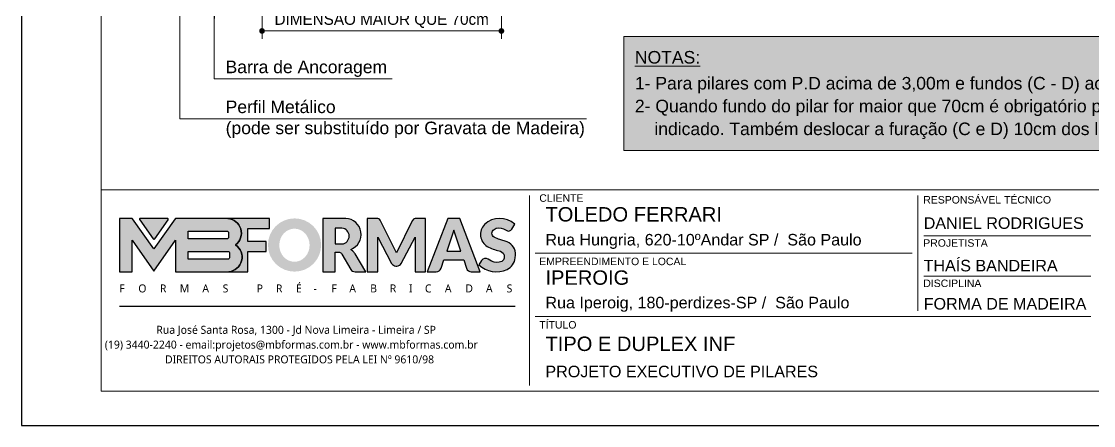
# Model space of a CAD drawing. Extents: x -23436 to 4767, y -3862 to 10024.
# Drawn here: x -20676 to -19736, y 6382 to 6737 of the extents above; entities that cross this region are included whole.
import ezdxf

# ---------------------------------------------------------------- set-up
doc = ezdxf.new("R2010")
doc.units = 0
doc.header["$PDMODE"] = 2
doc.header["$PDSIZE"] = 10
doc.layers.get('0').update_dxf_attribs({"lineweight": 13})
doc.layers.get('Defpoints').update_dxf_attribs({"lineweight": 13})
for name, color, linetype, lineweight in [('Carimbo', 7, 'Continuous', 13), ('Demarcação 2', 254, 'Continuous', 9), ('FOLHA MB', 7, 'Continuous', 13)]:
    doc.layers.add(name, color=color, linetype=linetype, lineweight=lineweight)
doc.layers.add('Laje_Perimetro', color=7, linetype='Continuous', plot=False)
doc.layers.add('MB Logo', color=254, linetype='Continuous')
doc.styles.add('ARIAL', font='arial.ttf', dxfattribs={"oblique": 15, "height": 25})
doc.styles.add('MB_C01', font='arial.ttf', dxfattribs={"height": 1.3})
doc.styles.add('MB_C02', font='arial.ttf', dxfattribs={"height": 2})
doc.styles.add('MB_C03', font='arial.ttf', dxfattribs={"height": 2.5})
doc.styles.add('MtXpl_Lucida_Sans_Un', font='l_10646.ttf')
doc.dimstyles.new('3x', dxfattribs={"dimtxt": 10, "dimasz": 5, "dimexe": 7, "dimexo": 5, "dimgap": 4, "dimtad": 1, "dimdec": 1, "dimlfac": 0.333333, "dimdsep": 46, "dimtxsty": 'Standard', "dimblk": 'DOT', "dimcen": 0.09, "dimclrd": 1, "dimclre": 1, "dimclrt": 2, "dimadec": 0, "dimazin": 2, "dimtfac": 1, "dimtdec": 1, "dimtmove": 0, "dimatfit": 3, "dimldrblk": 'DOT', "dimfxl": 0, "dimtolj": 1, "dimtzin": 0, "dimlwd": 9, "dimlwe": 9, "dimarcsym": 0})

# ---------------------------------------------------------------- blocks, each defined once
blk = doc.blocks.new('MB-NOVO')
at = {"layer": 'MB Logo', "linetype": 'Continuous'}
h = blk.add_hatch(color=256, dxfattribs=at)
h.dxf.hatch_style = 1
h.set_gradient(color1=(242, 132, 69), color2=(247, 180, 141), rotation=90, tint=1)
h.paths.add_polyline_path([(-18529.6, 10980.8), (-18475.7, 10980.8, 0.706757), (-18468.7, 11008, 0.681802), (-18476.7, 11034.9), (-18529.4, 11034.9, 0.243712), (-18530.2, 11034.5), (-18551.7, 11003.9), (-18573.3, 11034.5, 0.243712), (-18574.1, 11034.9), (-18586.5, 11034.9), (-18586.5, 10980.8), (-18573.9, 10980.8), (-18573.9, 11012.9), (-18551.7, 10981.5), (-18529.6, 11012.9)])
h.paths.add_polyline_path([(-18516.8, 11014.1), (-18516.8, 11022), (-18477.8, 11022, -0.414214), (-18475.8, 11020), (-18475.8, 11016.1, -0.414214), (-18477.8, 11014.1)], flags=16)
h.paths.add_polyline_path([(-18516.8, 11001.4), (-18476.8, 11001.4, -0.414214), (-18474.8, 10999.4), (-18474.8, 10995.5, -0.414214), (-18476.8, 10993.5), (-18516.8, 10993.5)], flags=16)
at = {"layer": 'MB Logo', "true_color": 0x262626}
h = blk.add_hatch(color=250, dxfattribs=at)
h.dxf.hatch_style = 1
h.paths.add_polyline_path([(-18537.3, 11033.3, 0.60809), (-18538.1, 11034.9), (-18565.3, 11034.9, 0.60809), (-18566.1, 11033.3), (-18552.5, 11014, 0.518202), (-18550.9, 11014)])
h = blk.add_hatch(color=250, dxfattribs=at)
h.dxf.hatch_style = 1
h.paths.add_polyline_path([(-18456.2, 11011.3), (-18456.2, 11024.6), (-18434.2, 11024.6), (-18434.2, 11034.9), (-18476.7, 11034.9, -0.681802), (-18468.7, 11008, -0.706757), (-18475.7, 10980.8), (-18456.2, 10980.8), (-18456.2, 11001.4), (-18437.8, 11001.4), (-18437.8, 11011.3)])
h = blk.add_hatch(color=250, dxfattribs=at)
h.dxf.hatch_style = 1
h.paths.add_polyline_path([(-18435.9, 11007.9, 1), (-18381.9, 11007.9, 1)])
edge = h.paths.add_edge_path(flags=16)
edge.add_ellipse((-18409, 11007.7), major_axis=(0, 16.8), ratio=0.916255, start_angle=0, end_angle=360)
h = blk.add_hatch(color=250, dxfattribs=at)
h.dxf.hatch_style = 1
h.paths.add_polyline_path([(-18357, 11034.9), (-18380.2, 11034.9), (-18380.2, 10980.8), (-18367.6, 10980.8), (-18367.6, 11000.7), (-18363.4, 11000.7, -0.195765), (-18360.9, 10998.9), (-18351.8, 10983.2, 0.261385), (-18347.5, 10980.8), (-18336.4, 10980.8), (-18347.5, 10999, 0.082429), (-18349.6, 11001.5), (-18351.9, 11003.4, 0.81838)])
h.paths.add_polyline_path([(-18360.8, 11009), (-18367.6, 11009), (-18367.6, 11025), (-18360.8, 11025, -0.92578)], flags=16)
h = blk.add_hatch(color=250, dxfattribs=at)
h.dxf.hatch_style = 1
h.paths.add_polyline_path([(-18286.6, 11015.9), (-18286.6, 10980.8), (-18275.8, 10980.8), (-18275.8, 11034.9), (-18286.6, 11034.9, 0.216647), (-18289.4, 11032.4), (-18305.5, 10999.8), (-18321.6, 11032.7, 0.199908), (-18324.3, 11034.9), (-18335.2, 11034.9), (-18335.2, 10980.8), (-18324.3, 10980.8), (-18324.3, 11015.9), (-18310.4, 10989.3, 0.279644), (-18306, 10986.6, 0.340986), (-18300.5, 10989.3)])
h = blk.add_hatch(color=250, dxfattribs=at)
h.dxf.hatch_style = 1
h.paths.add_polyline_path([(-18274.4, 10980.8), (-18265, 10980.8, 0.322517), (-18260.2, 10984.3), (-18257.3, 10993), (-18237.2, 10993), (-18234.3, 10984.3, 0.322517), (-18229.5, 10980.8), (-18220.3, 10980.8), (-18241.2, 11034.9), (-18253.4, 11034.9)])
h.paths.add_polyline_path([(-18254.4, 11001.6), (-18247.3, 11023), (-18240.1, 11001.6)], flags=16)
h = blk.add_hatch(color=250, dxfattribs=at)
h.dxf.hatch_style = 1
h.paths.add_polyline_path([(-18206, 11024, -0.247671), (-18196.9, 11024.3), (-18193.5, 11022.5, 0.40799), (-18188.2, 11024.1), (-18185.4, 11029.1, 0.392837), (-18216.2, 11028.7, 0.467779), (-18213.3, 11006.3, 0.077523), (-18201.2, 11002.1, -0.214206), (-18196.1, 10997.9, -0.284295), (-18198.2, 10991.4, -0.26924), (-18208.8, 10991.6), (-18212.2, 10993.6, 0.407727), (-18219, 10992.1), (-18221.8, 10987.7, 0.296878), (-18193.2, 10983.1, 0.272251), (-18184.9, 10995.3), (-18184.6, 10997.9, 0.348906), (-18193.7, 11011.2), (-18200.4, 11013.5, -0.045018), (-18205.8, 11015.7, -0.618284)])
at = {"layer": 'MB Logo', "linetype": 'Continuous'}
blk.add_line((-18586.5, 10945.9), (-18184.8, 10945.9), dxfattribs=at)
at = {"layer": 'MB Logo', "color": 23, "linetype": 'Continuous', "true_color": 0xf28445}
for points in [[(-18573.3, 11034.5, 0.243712), (-18574.1, 11034.9), (-18586.5, 11034.9), (-18586.5, 10980.8), (-18573.9, 10980.8), (-18573.9, 11012.9), (-18551.7, 10981.5), (-18529.6, 11012.9), (-18529.6, 10980.8), (-18475.7, 10980.8, 0.706757), (-18468.7, 11008, 0.681802), (-18476.7, 11034.9), (-18529.4, 11034.9, 0.243712), (-18530.2, 11034.5), (-18551.7, 11003.9)], [(-18516.8, 11022), (-18477.8, 11022, -0.414214), (-18475.8, 11020), (-18475.8, 11016.1, -0.414214), (-18477.8, 11014.1), (-18516.8, 11014.1)], [(-18516.8, 11001.4), (-18476.8, 11001.4, -0.414214), (-18474.8, 10999.4), (-18474.8, 10995.5, -0.414214), (-18476.8, 10993.5), (-18516.8, 10993.5)]]:
    blk.add_lwpolyline(points, format="xyb", close=True, dxfattribs=at)
at = {"layer": 'MB Logo', "color": 250, "true_color": 0x262626}
for points in [[(-18537.3, 11033.3, 0.60809), (-18538.1, 11034.9), (-18565.3, 11034.9, 0.60809), (-18566.1, 11033.3), (-18552.5, 11014, 0.518202), (-18550.9, 11014)], [(-18437.8, 11011.3), (-18456.2, 11011.3), (-18456.2, 11024.6), (-18434.2, 11024.6), (-18434.2, 11034.9), (-18476.7, 11034.9, -0.681802), (-18468.7, 11008, -0.706757), (-18475.7, 10980.8), (-18456.2, 10980.8), (-18456.2, 11001.4), (-18437.8, 11001.4)], [(-18347.5, 10980.8), (-18336.4, 10980.8), (-18347.5, 10999, 0.082429), (-18349.6, 11001.5), (-18351.9, 11003.4, 0.81838), (-18357, 11034.9), (-18380.2, 11034.9), (-18380.2, 10980.8), (-18367.6, 10980.8), (-18367.6, 11000.7), (-18363.4, 11000.7, -0.209789), (-18360.8, 10998.7), (-18351.8, 10983.2, 0.261385)], [(-18286.6, 11015.9), (-18286.6, 10980.8), (-18275.8, 10980.8), (-18275.8, 11034.9), (-18286.6, 11034.9, 0.216647), (-18289.4, 11032.4), (-18305.5, 10999.8), (-18321.5, 11032.4, 0.216647), (-18324.3, 11034.9), (-18335.2, 11034.9), (-18335.2, 10980.8), (-18324.3, 10980.8), (-18324.3, 11015.9), (-18310.4, 10989.3, 0.279644), (-18306, 10986.6), (-18304.9, 10986.6, 0.279644), (-18300.5, 10989.3)], [(-18265, 10980.8, 0.322517), (-18260.2, 10984.3), (-18257.3, 10993), (-18237.2, 10993), (-18234.3, 10984.3, 0.322517), (-18229.5, 10980.8), (-18220.3, 10980.8), (-18241.2, 11034.9), (-18253.4, 11034.9), (-18274.4, 10980.8)], [(-18206.2, 11015.9, -0.549626), (-18206.4, 11023.8, -0.258723), (-18196.9, 11024.3), (-18193.5, 11022.5, 0.40799), (-18188.2, 11024.1), (-18185.4, 11029.1, 0.392837), (-18216.2, 11028.7, 0.467779), (-18213.3, 11006.3, 0.077523), (-18201.2, 11002.1, -0.203897), (-18196.3, 10998.2), (-18196.1, 10997.8, -0.267611), (-18198, 10991.6), (-18198.5, 10991.3, -0.261145), (-18208.8, 10991.6), (-18212.2, 10993.6, 0.407727), (-18219, 10992.1), (-18221.8, 10987.7, 0.296878), (-18193.2, 10983.1, 0.265963), (-18184.9, 10994.9), (-18184.7, 10997.6, 0.340466), (-18193.1, 11011), (-18200.4, 11013.5, -0.049298)], [(-18367.6, 11009), (-18360.8, 11009, 0.92578), (-18360.8, 11025), (-18367.6, 11025)]]:
    blk.add_lwpolyline(points, format="xyb", close=True, dxfattribs=at)
blk.add_lwpolyline([(-18247.3, 11023), (-18254.4, 11001.6), (-18240.1, 11001.6)], close=True, dxfattribs=at)
at = {"layer": 'MB Logo', "color": 250, "true_color": 0x262626, "style": 'MtXpl_Lucida_Sans_Un'}
for s, height, p in [('F', 8.12, (-18586.8, 10959.8)), ('O', 8.12, (-18567.5, 10959.8)), ('R', 8.12, (-18545.6, 10959.8)), ('M', 8.12, (-18525.4, 10959.8)), ('A', 8.12, (-18502.5, 10959.8)), ('S', 8.12, (-18481.9, 10959.8)), ('P', 8.12, (-18447.3, 10959.8)), ('R', 8.12, (-18427.8, 10959.8)), ('É', 8.12, (-18407.5, 10959.8)), ('-', 8.12, (-18389.6, 10959.8)), ('F', 8.12, (-18371.4, 10959.8)), ('A', 8.12, (-18353.3, 10959.8)), ('B', 8.12, (-18332.1, 10959.8)), ('R', 8.12, (-18312.2, 10959.8)), ('I', 8.12, (-18292.7, 10959.8)), ('C', 8.12, (-18276.6, 10959.8)), ('A', 8.12, (-18256.3, 10959.8)), ('D', 8.12, (-18235.5, 10959.8)), ('A', 8.12, (-18214.6, 10959.8)), ('S', 8.12, (-18193.6, 10959.8)), ('DIREITOS AUTORAIS PROTEGIDOS PELA LEI Nº 9610/98', 8.122, (-18540.4, 10887.8))]:
    blk.add_text(s, height=height, dxfattribs=at).set_placement(p)
at = {"layer": 'MB Logo', "style": 'MtXpl_Lucida_Sans_Un'}
for s, p in [('Rua José Santa Rosa, 1300 - Jd Nova Limeira - Limeira / SP', (-18549.2, 10917.8)), ('(19) 3440-2240 - email:projetos@mbformas.com.br - www.mbformas.com.br', (-18601.5, 10902.8))]:
    blk.add_text(s, height=8.122, dxfattribs=at).set_placement(p)
blk = doc.blocks.new('A$C169d8357')
at = {"layer": 'FOLHA MB', "color": 1}
for p, q in [((1109.82, 356.72), (70, 356.72)), ((445.65, 351.67), (445.65, 184.99)), ((786.55, 351.67), (786.55, 250.65)), ((938.09, 316.32), (791.61, 316.32)), ((781.5, 301.16), (450.7, 301.16)), ((938.09, 280.96), (791.61, 280.96)), ((938.09, 245.6), (450.7, 245.6))]:
    blk.add_line(p, q, dxfattribs=at)
for points in [[(0, 1199.94), (0, 149.94), (1485.02, 149.94), (1485.02, 1199.94)], [(70, 1169.94), (70, 179.94), (1455.02, 179.94), (1455.02, 1169.94)]]:
    blk.add_lwpolyline(points, close=True, dxfattribs=at)
at = {"layer": 'MB Logo', "xscale": 0.8642040370897565, "yscale": 0.8642040370897565, "zscale": 0.8642040370897565}
blk.add_blockref('MB-NOVO', (16148.65, -9204.85), dxfattribs=at)
at = {"layer": 'FOLHA MB', "color": 6}
for s, height, style, p in [('CLIENTE', 6.566, 'MB_C01', (454.33, 346.12)), ('RESPONSÁVEL TÉCNICO', 6.5663, 'MB_C01', (791.21, 344.6)), ('Rua Hungria, 620-10ºAndar SP /  São Paulo', 10.102, 'MB_C02', (459.73, 307.83)), ('PROJETISTA', 6.566, 'MB_C01', (791.21, 306.72)), ('EMPREENDIMENTO E LOCAL', 6.5663, 'MB_C01', (454.33, 290.56)), ('DISCIPLINA', 6.566, 'MB_C01', (791.21, 271.36)), ('Rua Iperoig, 180-perdizes-SP /  São Paulo', 10.102, 'MB_C02', (459.73, 252.69)), ('TÍTULO', 6.566, 'MB_C01', (454.33, 234.99)), ('PROJETO EXECUTIVO DE PILARES', 10.102, 'MB_C02', (459.73, 192.28))]:
    blk.add_text(s, height=height, dxfattribs=dict(at, style=style)).set_placement(p)
at = {"layer": 'FOLHA MB', "color": 5}
for s, height, style, p in [('TOLEDO FERRARI', 12.6276, 'MB_C03', (459.73, 328.83)), ('DANIEL RODRIGUES', 10.102, 'MB_C02', (791.61, 322.38)), ('THAÍS BANDEIRA', 10.102, 'MB_C02', (791.51, 285.11)), ('IPEROIG', 12.628, 'MB_C03', (459.73, 273.34)), ('FORMA DE MADEIRA', 10.102, 'MB_C02', (791.61, 251.66)), ('TIPO E DUPLEX INF', 12.6276, 'MB_C03', (459.73, 215.3))]:
    blk.add_text(s, height=height, dxfattribs=dict(at, style=style)).set_placement(p)
blk = doc.blocks.new('_Dot')
at = {"color": 0, "linetype": 'ByBlock', "lineweight": -2}
blk.add_line((-0.5, 0), (-1, 0), dxfattribs=at)
at = {"color": 0, "linetype": 'ByBlock', "const_width": 0.5}
blk.add_lwpolyline([(-0.25, 0, 1), (0.25, 0, 1)], format="xyb", close=True, dxfattribs=at)
blk = doc.blocks.new('*D120')
at = {"color": 1, "lineweight": 9, "transparency": 16777216}
for p, q in [((-20465.33, 6842.58), (-20465.33, 6721.21)), ((-20255.33, 6842.58), (-20255.33, 6721.21)), ((-20260.33, 6728.21), (-20460.33, 6728.21))]:
    blk.add_line(p, q, dxfattribs=at)
at = {"layer": 'Defpoints', "color": 0, "transparency": 16777216}
for p in [(-20465.33, 6847.58), (-20255.33, 6847.58), (-20465.33, 6728.21)]:
    blk.add_point(p, dxfattribs=at)
at = {"color": 1, "lineweight": 9, "transparency": 16777216, "xscale": 5, "yscale": 5, "zscale": 5, "rotation": 180}
blk.add_blockref('_Dot', (-20465.33, 6728.21), dxfattribs=at)
at = {"color": 1, "lineweight": 9, "transparency": 16777216, "xscale": 5, "yscale": 5, "zscale": 5}
blk.add_blockref('_Dot', (-20255.33, 6728.21), dxfattribs=at)
at = {"color": 2, "transparency": 16777216, "insert": (-20360.33, 6737.21), "char_height": 10, "attachment_point": 5}
blk.add_mtext('\\A1;DIMENSÃO MAIOR QUE 70cm', dxfattribs=at)

msp = doc.modelspace()

# ---------------------------------------------------------------- hatches: boundary and pattern name
at = {"layer": 'Demarcação 2'}
h = msp.add_hatch(color=8, dxfattribs=at)
h.set_gradient(color1=(112, 112, 112), one_color=1, tint=1, name='SPHERICAL')
h.paths.add_polyline_path([(-20147.992, 6723.303), (-19240.018, 6723.303), (-19240.018, 6623.393), (-20147.992, 6623.393)])

# ---------------------------------------------------------------- linework, layer by layer
msp.add_lwpolyline([(-20147.992, 6723.303), (-19240.018, 6723.303), (-19240.018, 6623.393), (-20147.992, 6623.393)], close=True)
at = {"layer": 'Laje_Perimetro'}
msp.add_lwpolyline([(-19191.377, 7432.259), (-20676.397, 7432.259), (-20676.397, 6382.259), (-19191.377, 6382.259)], close=True, dxfattribs=at)

# ---------------------------------------------------------------- block references
at = {"layer": 'MB Logo'}
msp.add_blockref('A$C169d8357', (-20676.397, 6232.321), dxfattribs=at)

# ---------------------------------------------------------------- texts
at = {"layer": 'Carimbo', "color": 126, "style": 'ARIAL'}
for s, p in [('%%UNOTAS:', (-20138.159, 6699.646)), ('1- Para pilares com P.D acima de 3,00m e fundos (C - D) acima de 60cm, utilizar Barra de Ancoragem para travamento do mesmo.', (-20138.159, 6676.903)), ('2- Quando fundo do pilar for maior que 70cm é obrigatório passar uma Barra de Ancoragem no meio e nas extremidades, conforme', (-20138.159, 6656.903)), ('    indicado. Também deslocar a furação (C e D) 10cm dos lados (A e B).', (-20138.159, 6636.903))]:
    msp.add_text(s, height=11, dxfattribs=at).set_placement(p)
at = {"layer": 'Carimbo', "style": 'ARIAL'}
for s, p in [('Barra de Ancoragem', (-20497.326, 6691.206)), ('Perfil Metálico', (-20497.232, 6656.206)), ('(pode ser substituído por Gravata de Madeira)', (-20497.232, 6637.706))]:
    msp.add_text(s, height=11, dxfattribs=at).set_placement(p)

# ---------------------------------------------------------------- dimensions: what is measured, and where the dimension line sits
dim = msp.add_linear_dim(base=(-20465.326, 6728.206), p1=(-20255.326, 6847.582), p2=(-20465.326, 6847.582), text='DIMENSÃO MAIOR QUE 70cm', dimstyle='3x')
dim.commit()
dim.dimension.update_dxf_attribs({"geometry": '*D120', "text_midpoint": (-20360.326, 6728.206), "dimtype": 160})

# ---------------------------------------------------------------- leaders
for points in [[(-20537.326, 6817.582), (-20537.326, 6651.206), (-20180.732, 6651.206)], [(-20507.326, 6756.693), (-20507.326, 6686.206), (-20351.232, 6686.206)]]:
    msp.add_leader(points, dimstyle='3x', override={"dimasz": 17.5, "dimgap": 4, "dimtad": 0})

doc.saveas('drawing.dxf')
